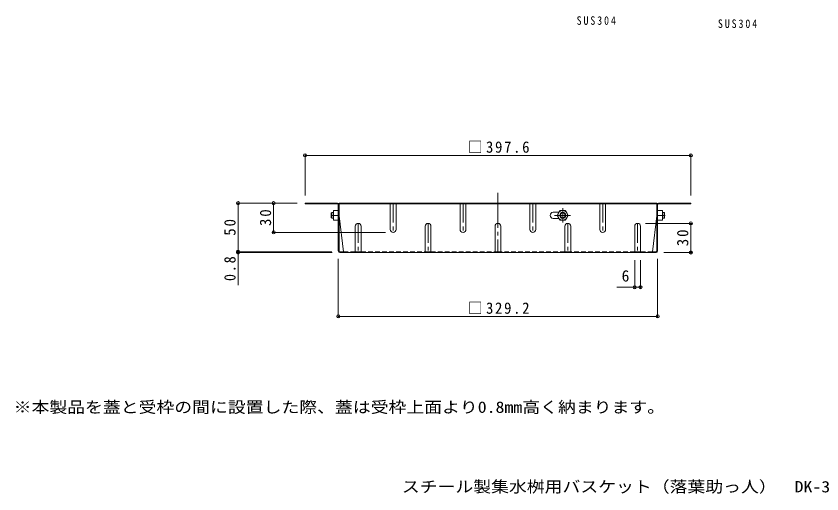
# Model space of a CAD drawing. Units: millimetres at full size, sheet at 1:4; details may follow other scales. Extents: x -718 to 757, y -531 to 441.
# Drawn here: x -718 to 112, y -531 to -39 of the extents above; entities that cross this region are included whole.
import ezdxf
from ezdxf.enums import TextEntityAlignment as Align

# ---------------------------------------------------------------- set-up
doc = ezdxf.new("R2010")
doc.units = ezdxf.units.MM
doc.header["$LTSCALE"] = 4
doc.header["$PDMODE"] = 32
doc.header["$PDSIZE"] = 3.2
for name, pattern in [('CHAIN1', [8, 5, -1, 1, -1]), ('CHAIN2', [12, 9, -1, 1, -1]), ('DASHED1', [1.8, 1.2, -0.6])]:
    doc.linetypes.add(name, pattern=pattern)
for name, color, linetype, lineweight in [('0-4_その他', 7, 'Continuous', 9), ('0-5_寸法', 7, 'Continuous', 9), ('0-7', 2, 'Continuous', 9), ('0-8', 2, 'Continuous', 9)]:
    doc.layers.add(name, color=color, linetype=linetype, lineweight=lineweight)
doc.layers.add('F-5_F-5ﾚｲﾔ', color=2, linetype='Continuous')
doc.styles.add('ＭＳ ゴシック', font='')
doc.styles.get('ＭＳ ゴシック').set_extended_font_data('MS Gothic')

msp = doc.modelspace()

# ---------------------------------------------------------------- linework, layer by layer
at = {"layer": '0-4_その他'}
for p, q in [((-420.451, -181.424), (-420.451, -223.899)), ((-420.451, -182.624), (-22.844, -182.624)), ((-22.844, -181.424), (-22.844, -223.899)), ((-490.714, -231.899), (-428.451, -231.899)), ((-489.514, -231.899), (-489.514, -281.899)), ((-452.863, -231.899), (-452.863, -261.899)), ((-21.644, -252.699), (-69.648, -252.699)), ((-22.844, -282.699), (-22.844, -252.699)), ((-454.063, -261.899), (-337.648, -261.899)), ((-490.714, -281.899), (-392.781, -281.899)), ((-489.514, -281.899), (-489.514, -316.213)), ((-490.714, -282.699), (-392.648, -282.699)), ((-386.248, -349.667), (-386.248, -289.099)), ((-57.048, -349.667), (-57.048, -289.099)), ((-21.644, -282.699), (-50.648, -282.699)), ((-80.648, -319.662), (-80.648, -290.699)), ((-74.648, -319.662), (-74.648, -290.699)), ((-98.976, -318.462), (-74.648, -318.462)), ((-386.248, -348.467), (-57.048, -348.467))]:
    msp.add_line(p, q, dxfattribs=at)
for p in [(-420.451, -182.624), (-22.844, -182.624), (-489.514, -231.899), (-452.863, -231.899), (-22.844, -252.699), (-452.863, -261.899), (-489.514, -281.899), (-489.514, -282.699), (-22.844, -282.699), (-80.648, -318.462), (-74.648, -318.462), (-386.248, -348.467), (-57.048, -348.467)]:
    msp.add_point(p, dxfattribs=at)
at = {"layer": '0-7', "linetype": 'CHAIN2'}
msp.add_line((-221.648, -221.326), (-221.648, -282.699), dxfattribs=at)
at = {"layer": '0-7'}
for p, q in [((-420.451, -231.899), (-420.451, -232.699)), ((-387.048, -231.899), (-420.451, -231.899)), ((-385.448, -281.232), (-385.448, -231.899)), ((-57.848, -231.899), (-385.448, -231.899)), ((-345.447, -231.899), (-345.447, -232.699)), ((-97.849, -231.899), (-97.849, -232.699)), ((-57.848, -281.232), (-57.848, -231.899)), ((-56.248, -231.899), (-22.844, -231.899)), ((-22.844, -231.899), (-22.844, -232.699)), ((-386.914, -232.699), (-420.451, -232.699)), ((-386.248, -281.099), (-386.248, -233.365)), ((-57.848, -232.699), (-385.448, -232.699)), ((-57.048, -281.099), (-57.048, -233.365)), ((-56.381, -232.699), (-22.844, -232.699)), ((-385.448, -244.899), (-380.836, -281.899)), ((-57.848, -244.899), (-62.46, -281.899)), ((-384.781, -281.899), (-380.836, -281.899)), ((-58.514, -281.899), (-62.46, -281.899)), ((-58.648, -282.699), (-384.648, -282.699))]:
    msp.add_line(p, q, dxfattribs=at)
at = {"layer": '0-7', "linetype": 'DASHED1'}
for p, q in [((-380.836, -281.899), (-368.648, -281.899)), ((-362.648, -281.899), (-224.648, -281.899)), ((-80.648, -281.899), (-218.648, -281.899)), ((-62.46, -281.899), (-74.648, -281.899))]:
    msp.add_line(p, q, dxfattribs=at)
at = {"layer": '0-7'}
for centre, radius, start, end in [((-387.048, -233.499), 1.6, 0, 90), ((-56.248, -233.499), 1.6, 90, 180), ((-386.914, -233.365), 0.667, 0, 90), ((-56.381, -233.365), 0.667, 90, 180), ((-384.648, -281.099), 1.6, 180, 270), ((-384.781, -281.232), 0.667, 180, 270), ((-381.636, -281.899), 0.8, 270, 0), ((-61.66, -281.899), 0.8, 180, 270), ((-58.648, -281.099), 1.6, 270, 0), ((-58.514, -281.232), 0.667, 270, 0)]:
    msp.add_arc(centre, radius, start, end, dxfattribs=at)
at = {"layer": '0-8', "linetype": 'DASHED1'}
for p, q in [((-332.648, -233.099), (-332.648, -231.899)), ((-326.648, -233.099), (-326.648, -231.899)), ((-260.648, -233.099), (-260.648, -231.899)), ((-254.648, -233.099), (-254.648, -231.899)), ((-188.648, -233.099), (-188.648, -231.899)), ((-182.648, -233.099), (-182.648, -231.899)), ((-116.648, -233.099), (-116.648, -231.899)), ((-110.648, -233.099), (-110.648, -231.899))]:
    msp.add_line(p, q, dxfattribs=at)
at = {"layer": '0-8', "linetype": 'CHAIN1'}
for p, q in [((-329.648, -231.899), (-329.648, -261.899)), ((-257.648, -231.899), (-257.648, -261.899)), ((-185.648, -231.899), (-185.648, -261.899)), ((-113.648, -231.899), (-113.648, -261.899)), ((-154.848, -237.029), (-154.848, -251.789)), ((-393.934, -244.399), (-390.872, -244.399)), ((-163.376, -244.399), (-146.868, -244.399)), ((-49.361, -244.399), (-52.423, -244.399)), ((-365.648, -252.699), (-365.648, -283.099)), ((-293.648, -252.699), (-293.648, -283.099)), ((-149.648, -252.699), (-149.648, -283.099)), ((-77.648, -252.699), (-77.648, -282.699))]:
    msp.add_line(p, q, dxfattribs=at)
at = {"layer": '0-8'}
for p, q in [((-391.248, -249.399), (-391.248, -239.399)), ((-386.248, -239.399), (-391.248, -239.399)), ((-332.648, -258.899), (-332.648, -232.699)), ((-326.648, -258.899), (-326.648, -232.699)), ((-260.648, -258.899), (-260.648, -232.699)), ((-254.648, -258.899), (-254.648, -232.699)), ((-188.648, -258.899), (-188.648, -232.699)), ((-182.648, -258.899), (-182.648, -232.699)), ((-160.598, -244.399), (-157.711, -239.399)), ((-157.711, -239.399), (-151.984, -239.399)), ((-149.098, -244.399), (-151.984, -239.399)), ((-116.648, -258.899), (-116.648, -232.699)), ((-110.648, -258.899), (-110.648, -232.699)), ((-57.048, -239.399), (-52.048, -239.399)), ((-52.048, -249.399), (-52.048, -239.399)), ((-386.248, -244.399), (-390.815, -244.399)), ((-164.748, -241.299), (-158.808, -241.299)), ((-158.808, -247.499), (-164.748, -247.499)), ((-160.598, -244.399), (-157.711, -249.399)), ((-149.098, -244.399), (-151.984, -249.399)), ((-57.048, -244.399), (-52.481, -244.399)), ((-386.248, -249.399), (-391.248, -249.399)), ((-368.648, -255.699), (-368.648, -282.699)), ((-362.648, -255.699), (-362.648, -282.699)), ((-296.648, -255.699), (-296.648, -282.699)), ((-290.648, -255.699), (-290.648, -282.699)), ((-224.648, -255.699), (-224.648, -282.699)), ((-218.648, -255.699), (-218.648, -282.699)), ((-157.711, -249.399), (-151.984, -249.399)), ((-152.648, -255.699), (-152.648, -282.699)), ((-146.648, -255.699), (-146.648, -282.699)), ((-80.648, -255.699), (-80.648, -282.699)), ((-74.648, -255.699), (-74.648, -282.699)), ((-57.048, -249.399), (-52.048, -249.399)), ((-368.648, -281.899), (-362.648, -281.899)), ((-296.648, -281.899), (-290.648, -281.899)), ((-224.648, -281.899), (-218.648, -281.899)), ((-152.648, -281.899), (-146.648, -281.899)), ((-80.648, -281.899), (-74.648, -281.899))]:
    msp.add_line(p, q, dxfattribs=at)
at = {"layer": '0-8', "color": 3}
for p, q in [((-392.948, -241.399), (-393.448, -241.899)), ((-393.448, -246.899), (-393.448, -241.899)), ((-392.948, -247.399), (-393.448, -246.899)), ((-392.948, -247.399), (-392.948, -241.399)), ((-391.248, -241.399), (-392.948, -241.399)), ((-391.248, -247.399), (-392.948, -247.399)), ((-52.048, -241.399), (-50.348, -241.399)), ((-52.048, -247.399), (-50.348, -247.399)), ((-50.348, -241.399), (-49.848, -241.899)), ((-50.348, -247.399), (-50.348, -241.399)), ((-50.348, -247.399), (-49.848, -246.899)), ((-49.848, -246.899), (-49.848, -241.899))]:
    msp.add_line(p, q, dxfattribs=at)
at = {"layer": '0-8'}
for radius in [5, 3, 2.458]:
    msp.add_circle((-154.848, -244.399), radius, dxfattribs=at)
for centre, radius, start, end in [((-383.815, -241.899), 7.433, 160.34634, 199.65367), ((-59.481, -241.899), 7.433, 340.34633, 19.65366), ((-383.815, -246.899), 7.433, 160.34634, 199.65367), ((-164.748, -244.399), 3.1, 90, 270), ((-59.481, -246.899), 7.433, 340.34633, 19.65366), ((-365.648, -255.699), 3, 0, 180), ((-293.648, -255.699), 3, 0, 180), ((-221.648, -255.699), 3, 0, 180), ((-149.648, -255.699), 3, 0, 180), ((-77.648, -255.699), 3, 0, 180), ((-329.648, -258.899), 3, 180, 0), ((-257.648, -258.899), 3, 180, 0), ((-185.648, -258.899), 3, 180, 0), ((-113.648, -258.899), 3, 180, 0)]:
    msp.add_arc(centre, radius, start, end, dxfattribs=at)

# ---------------------------------------------------------------- texts
at = {"layer": '0-4_その他', "color": 2, "style": 'ＭＳ ゴシック'}
msp.add_text('6', height=11.73, dxfattribs=at).set_placement((-94.161, -316.062), align=Align.BOTTOM_LEFT)
at = {"layer": '0-4_その他', "color": 2, "char_height": 11.73, "attachment_point": 7, "style": 'ＭＳ ゴシック'}
for s, insert in [('\\T1.23;\\W0.95;□397.6', (-252.648, -180.224)), ('\\T1.23;\\W0.95;□329.2', (-252.648, -346.067))]:
    msp.add_mtext(s, dxfattribs=dict(at, insert=insert))
at = {"layer": '0-4_その他', "color": 2, "char_height": 11.73, "attachment_point": 7, "rotation": 90, "style": 'ＭＳ ゴシック'}
for s, insert in [('\\T1.27;\\W0.95;30', (-455.263, -255.399)), ('\\T1.27;\\W0.95;50', (-491.914, -265.399)), ('\\T1.27;\\W0.95;30', (-25.244, -276.199)), ('\\T1.27;\\W0.9;0.8', (-491.914, -312.025))]:
    msp.add_mtext(s, dxfattribs=dict(at, insert=insert))
at = {"layer": '0-5_寸法', "char_height": 8.798, "attachment_point": 7, "style": 'ＭＳ ゴシック'}
for insert in [(-140.521, -48.342), (5.12, -51.592)]:
    msp.add_mtext('\\T1.39;\\W0.85;SUS304', dxfattribs=dict(at, insert=insert))
at = {"layer": 'F-5_F-5ﾚｲﾔ', "style": 'ＭＳ ゴシック', "width": 1.15}
for s, p in [('※本製品を蓋と受枠の間に設置した際、蓋は受枠上面より0.8mm高く納まります。', (-720.849, -451.291)), ('スチール製集水桝用バスケット（落葉助っ人）\u3000DK-350-Z', (-320.7, -533.2))]:
    msp.add_text(s, height=11.73, dxfattribs=at).set_placement(p, align=Align.BOTTOM_LEFT)

doc.saveas('drawing.dxf')
